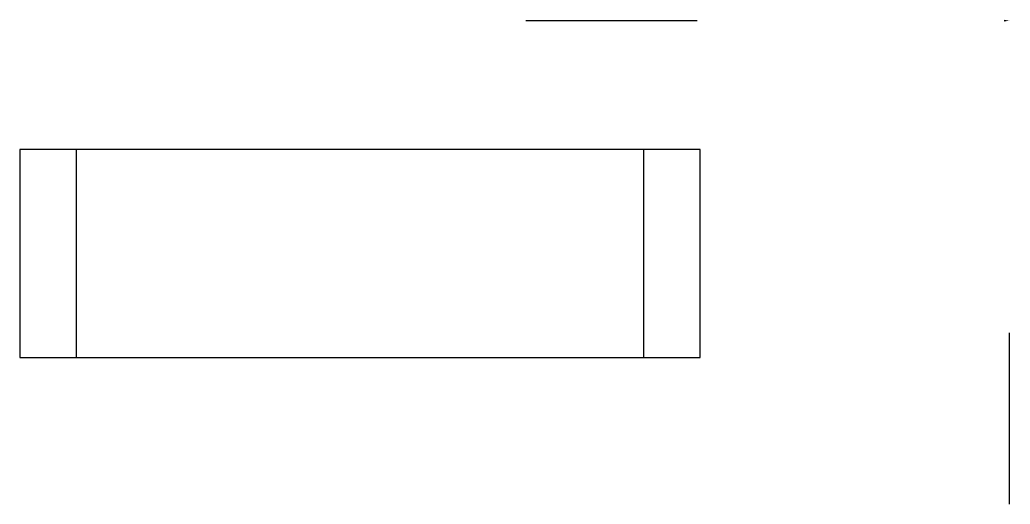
# Model space of a CAD drawing. Header units: metres. Extents: x -313 to 1555, y -97 to 342.
# Drawn here: x -312.8 to 163.3, y -96.6 to 136.2 of the extents above; entities outside this region: 1.
import ezdxf

# ---------------------------------------------------------------- set-up
doc = ezdxf.new("R2010")
doc.units = ezdxf.units.M
doc.layers.add('c', color=6, linetype='Continuous')
doc.layers.add('title', color=1, linetype='Continuous')
doc.dimstyles.get("Standard").update_dxf_attribs({"dimtxt": 2.5, "dimasz": 2.5, "dimexe": 1.25, "dimexo": 0.625, "dimtad": 1, "dimcen": 2.5, "dimazin": 3, "dimtfac": 1, "dimtmove": 0, "dimatfit": 3})

msp = doc.modelspace()

# ---------------------------------------------------------------- linework, layer by layer
at = {"layer": 'c'}
msp.add_line((1554.99, 341.66, -628.83), (1554.99, 243.46, -628.83), dxfattribs=at)
at = {"layer": 'title'}
msp.add_line((162.84, 135.82, 73.95), (162.84, 135.82, -26.05), dxfattribs=at)
for points in [[(-312.84, -26.05), (-12.84, -26.05), (-12.84, 73.95), (-312.84, 73.95)], [(-285.82, -26.05), (14.18, -26.05), (14.18, 73.95), (-285.82, 73.95)]]:
    msp.add_lwpolyline(points, close=True, dxfattribs=at)

# ---------------------------------------------------------------- leaders
for points in [[(-69.6, 135.82, -26.05), (12.84, 135.82, -26.05)], [(162.84, 135.82, 156.39), (162.84, 135.82, 73.95)], [(162.84, -96.63, -26.05), (162.84, -14.18, -26.05)]]:
    msp.add_leader(points, dimstyle='Standard', dxfattribs=at)

doc.saveas('drawing.dxf')
